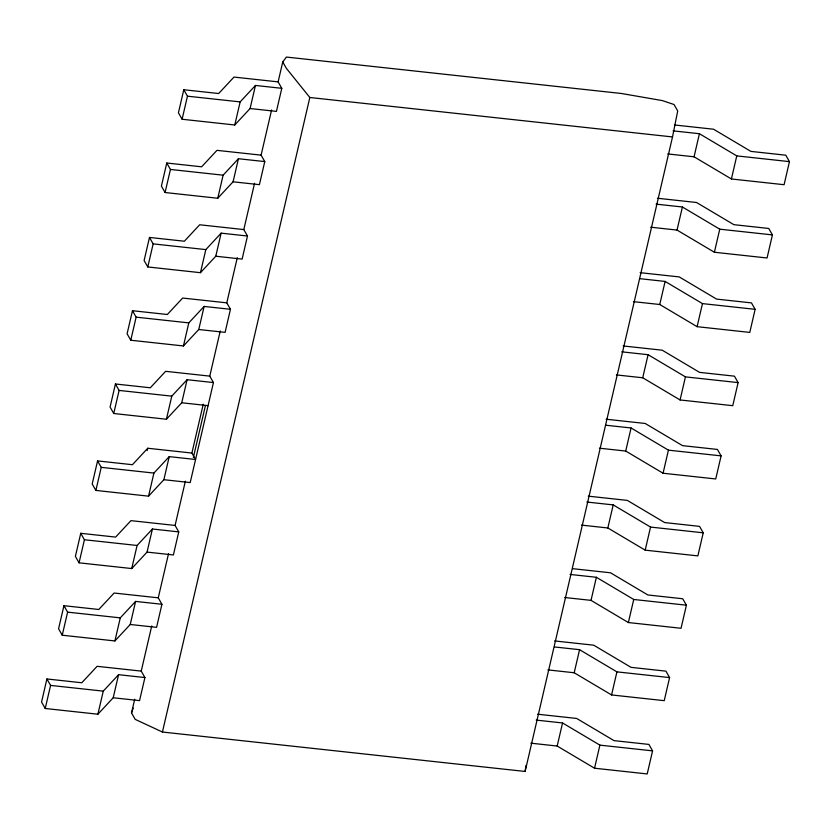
<?xml version="1.0" encoding="UTF-8"?>
<svg xmlns="http://www.w3.org/2000/svg" width="831" height="831" viewBox="0 0 831 831"><rect width="100%" height="100%" fill="white"/><g stroke="black" fill="none" stroke-linecap="round" stroke-linejoin="round"><path stroke-width="1.25" d="M134.715 699.193L131.527 712.936L135.193 719.376L162.429 732.028L525.119 771.459L525.971 765.496M525.119 771.459L672.518 136.938L677.712 110.949L674.034 104.519L662.328 100.593L621.411 93.488L286.383 57.059L282.748 61.972L278.115 81.874L281.792 88.315L276.432 111.396L250.089 108.529L234.778 124.982L182.103 119.249L178.426 112.819L183.786 89.738L218.667 93.529L233.989 77.075L278.115 81.874M144.916 677.545L141.239 671.105L97.113 666.317L81.791 682.76L46.91 678.969L41.55 702.05L45.227 708.49L97.892 714.213L113.213 697.76L118.573 674.689L144.916 677.545L139.556 700.626L113.213 697.76M161.931 604.272L158.264 597.832L114.127 593.033L98.806 609.487L63.935 605.695L58.575 628.776L62.242 635.216L114.917 640.94L130.238 624.486L135.598 601.415L161.931 604.272L156.571 627.353L130.238 624.486M178.748 531.882L175.081 525.441L130.945 520.642L115.623 537.096L80.752 533.305L75.392 556.386L79.059 562.826L131.734 568.549L147.056 552.096L152.416 529.015L178.748 531.882L173.388 554.963L147.056 552.096M191.899 453.051L147.762 448.252L132.441 464.706L97.57 460.914L92.199 483.995L95.877 490.425L148.552 496.159L163.873 479.705L169.233 456.624L195.565 459.491L191.899 453.051L203.242 404.209M213.442 382.561L209.765 376.121L165.629 371.322L150.318 387.776L115.436 383.984L110.076 407.065L113.743 413.506L166.418 419.229L181.74 402.775L187.1 379.705L213.442 382.561L190.206 482.572L163.873 479.705M230.457 309.288L226.79 302.848L182.654 298.049L167.332 314.502L132.461 310.711L127.091 333.792L130.768 340.232L183.443 345.956L198.765 329.502L204.125 306.431L230.457 309.288L225.097 332.369L198.765 329.502M247.482 236.014L243.805 229.574L199.679 224.775L184.357 241.229L149.476 237.437L144.116 260.519L147.793 266.959L200.458 272.682L215.78 256.228L221.139 233.147L247.482 236.014L242.122 259.095L215.78 256.228M264.767 161.588L261.1 155.148L216.964 150.349L201.642 166.802L166.771 163.011L161.401 186.092L165.078 192.522L217.753 198.256L233.075 181.802L238.435 158.721L264.767 161.588L259.407 184.669L233.075 181.802M45.227 708.49L50.587 685.409L46.91 678.969M62.242 635.216L67.602 612.135L63.935 605.695M79.059 562.826L84.419 539.745L80.752 533.305M95.877 490.425L101.237 467.354L97.57 460.914M113.743 413.506L119.103 390.425L115.436 383.984M130.768 340.232L136.128 317.151L132.461 310.711M147.793 266.959L153.153 243.878L149.476 237.437M165.078 192.522L170.438 169.451L166.771 163.011M182.103 119.249L187.463 96.178L183.786 89.738M147.232 450.558L147.762 448.252M97.892 714.213L103.262 691.132L118.573 674.689M114.917 640.94L120.277 617.859L135.598 601.415M131.734 568.549L137.094 545.468L152.416 529.015M148.552 496.159L153.912 473.078L169.233 456.624M166.418 419.229L171.778 396.148L187.1 379.705M183.443 345.956L188.803 322.875L204.125 306.431M200.458 272.682L205.828 249.601L221.139 233.147M217.753 198.256L223.113 175.175L238.435 158.721M234.778 124.982L240.138 101.901L255.449 85.448L281.792 88.315M250.089 108.529L255.449 85.448M141.239 671.105L151.741 625.93M158.264 597.832L168.548 553.581M175.081 525.441L185.365 481.191M209.765 376.121L220.257 330.946M226.79 302.848L237.282 257.672M243.805 229.574L254.577 183.236M261.1 155.148L271.592 109.972M193.363 457.507L205.402 405.715M162.429 732.028L309.828 97.497L286.415 68.412L282.748 61.972M537.574 714.203L576.672 718.451L614.026 740.629L648.897 744.42L652.574 750.86L647.214 773.941L594.539 768.218L557.186 746.041L562.545 722.96L536.203 720.093M554.599 640.93L593.687 645.178L631.041 667.355L665.922 671.147L669.599 677.587L664.229 700.668L611.564 694.945L574.2 672.757L579.571 649.686L554.485 646.954M572.673 568.674L610.505 572.788L647.858 594.965L682.739 598.756L686.406 605.197L681.046 628.278L628.371 622.544L591.018 600.366L596.378 577.285L570.045 574.429M588.234 496.149L627.322 500.397L664.675 522.574L699.557 526.366L703.223 532.806L697.863 555.887L645.188 550.153L607.835 527.976L613.195 504.895L586.863 502.038M606.1 419.219L645.188 423.467L682.542 445.645L717.423 449.436L721.1 455.876L715.74 478.957L663.065 473.234L625.712 451.046L631.072 427.975L605.986 425.243M623.125 345.945L662.214 350.194L699.567 372.371L734.448 376.163L738.115 382.603L732.755 405.684L680.08 399.96L642.727 377.773L648.087 354.702L621.754 351.835M640.14 272.672L679.239 276.92L716.592 299.098L751.463 302.889L755.14 309.329L749.78 332.41L697.105 326.676L659.752 304.499L665.112 281.429L640.026 278.697M657.435 198.245L696.523 202.494L733.877 224.671L768.758 228.463L772.425 234.903L767.065 257.984L714.39 252.25L677.036 230.073L682.396 206.992L656.064 204.135M674.46 124.972L713.549 129.221L750.902 151.398L785.773 155.189L789.45 161.63L784.09 184.711L731.415 178.977L694.062 156.799L699.422 133.718L673.089 130.862M594.539 768.218L599.899 745.137L562.545 722.96M611.564 694.945L616.924 671.864L579.571 649.686M628.371 622.544L633.741 599.473L596.378 577.285M645.188 550.153L650.548 527.072L613.195 504.895M663.065 473.234L668.425 450.153L631.072 427.975M680.08 399.96L685.44 376.879L648.087 354.702M697.105 326.676L702.465 303.606L665.112 281.429M714.39 252.25L719.75 229.179L682.396 206.992M731.415 178.977L736.775 155.896L699.422 133.718M131.527 712.936L133.23 708.126M309.828 97.497L672.518 136.938M187.463 96.178L240.138 101.901M736.775 155.896L789.45 161.63M667.719 153.932L694.062 156.799M170.438 169.451L223.113 175.175M719.75 229.179L772.425 234.903M650.704 227.206L677.036 230.073M153.153 243.878L205.828 249.601M702.465 303.606L755.14 309.329M633.409 301.643L659.752 304.499M136.128 317.151L188.803 322.875M685.44 376.879L738.115 382.603M616.394 374.916L642.727 377.773M119.103 390.425L171.778 396.148M668.425 450.153L721.1 455.876M181.74 402.775L208.072 405.642M599.369 448.189L625.712 451.046M101.237 467.354L153.912 473.078M650.548 527.072L703.223 532.806M581.503 525.109L607.835 527.976M84.419 539.745L137.094 545.468M633.741 599.473L686.406 605.197M564.685 597.51L591.018 600.366M67.602 612.135L120.277 617.859M616.924 671.864L669.599 677.587M547.868 669.9L574.2 672.757M50.587 685.409L103.262 691.132M599.899 745.137L652.574 750.86M530.843 743.174L557.186 746.041"/></g></svg>
